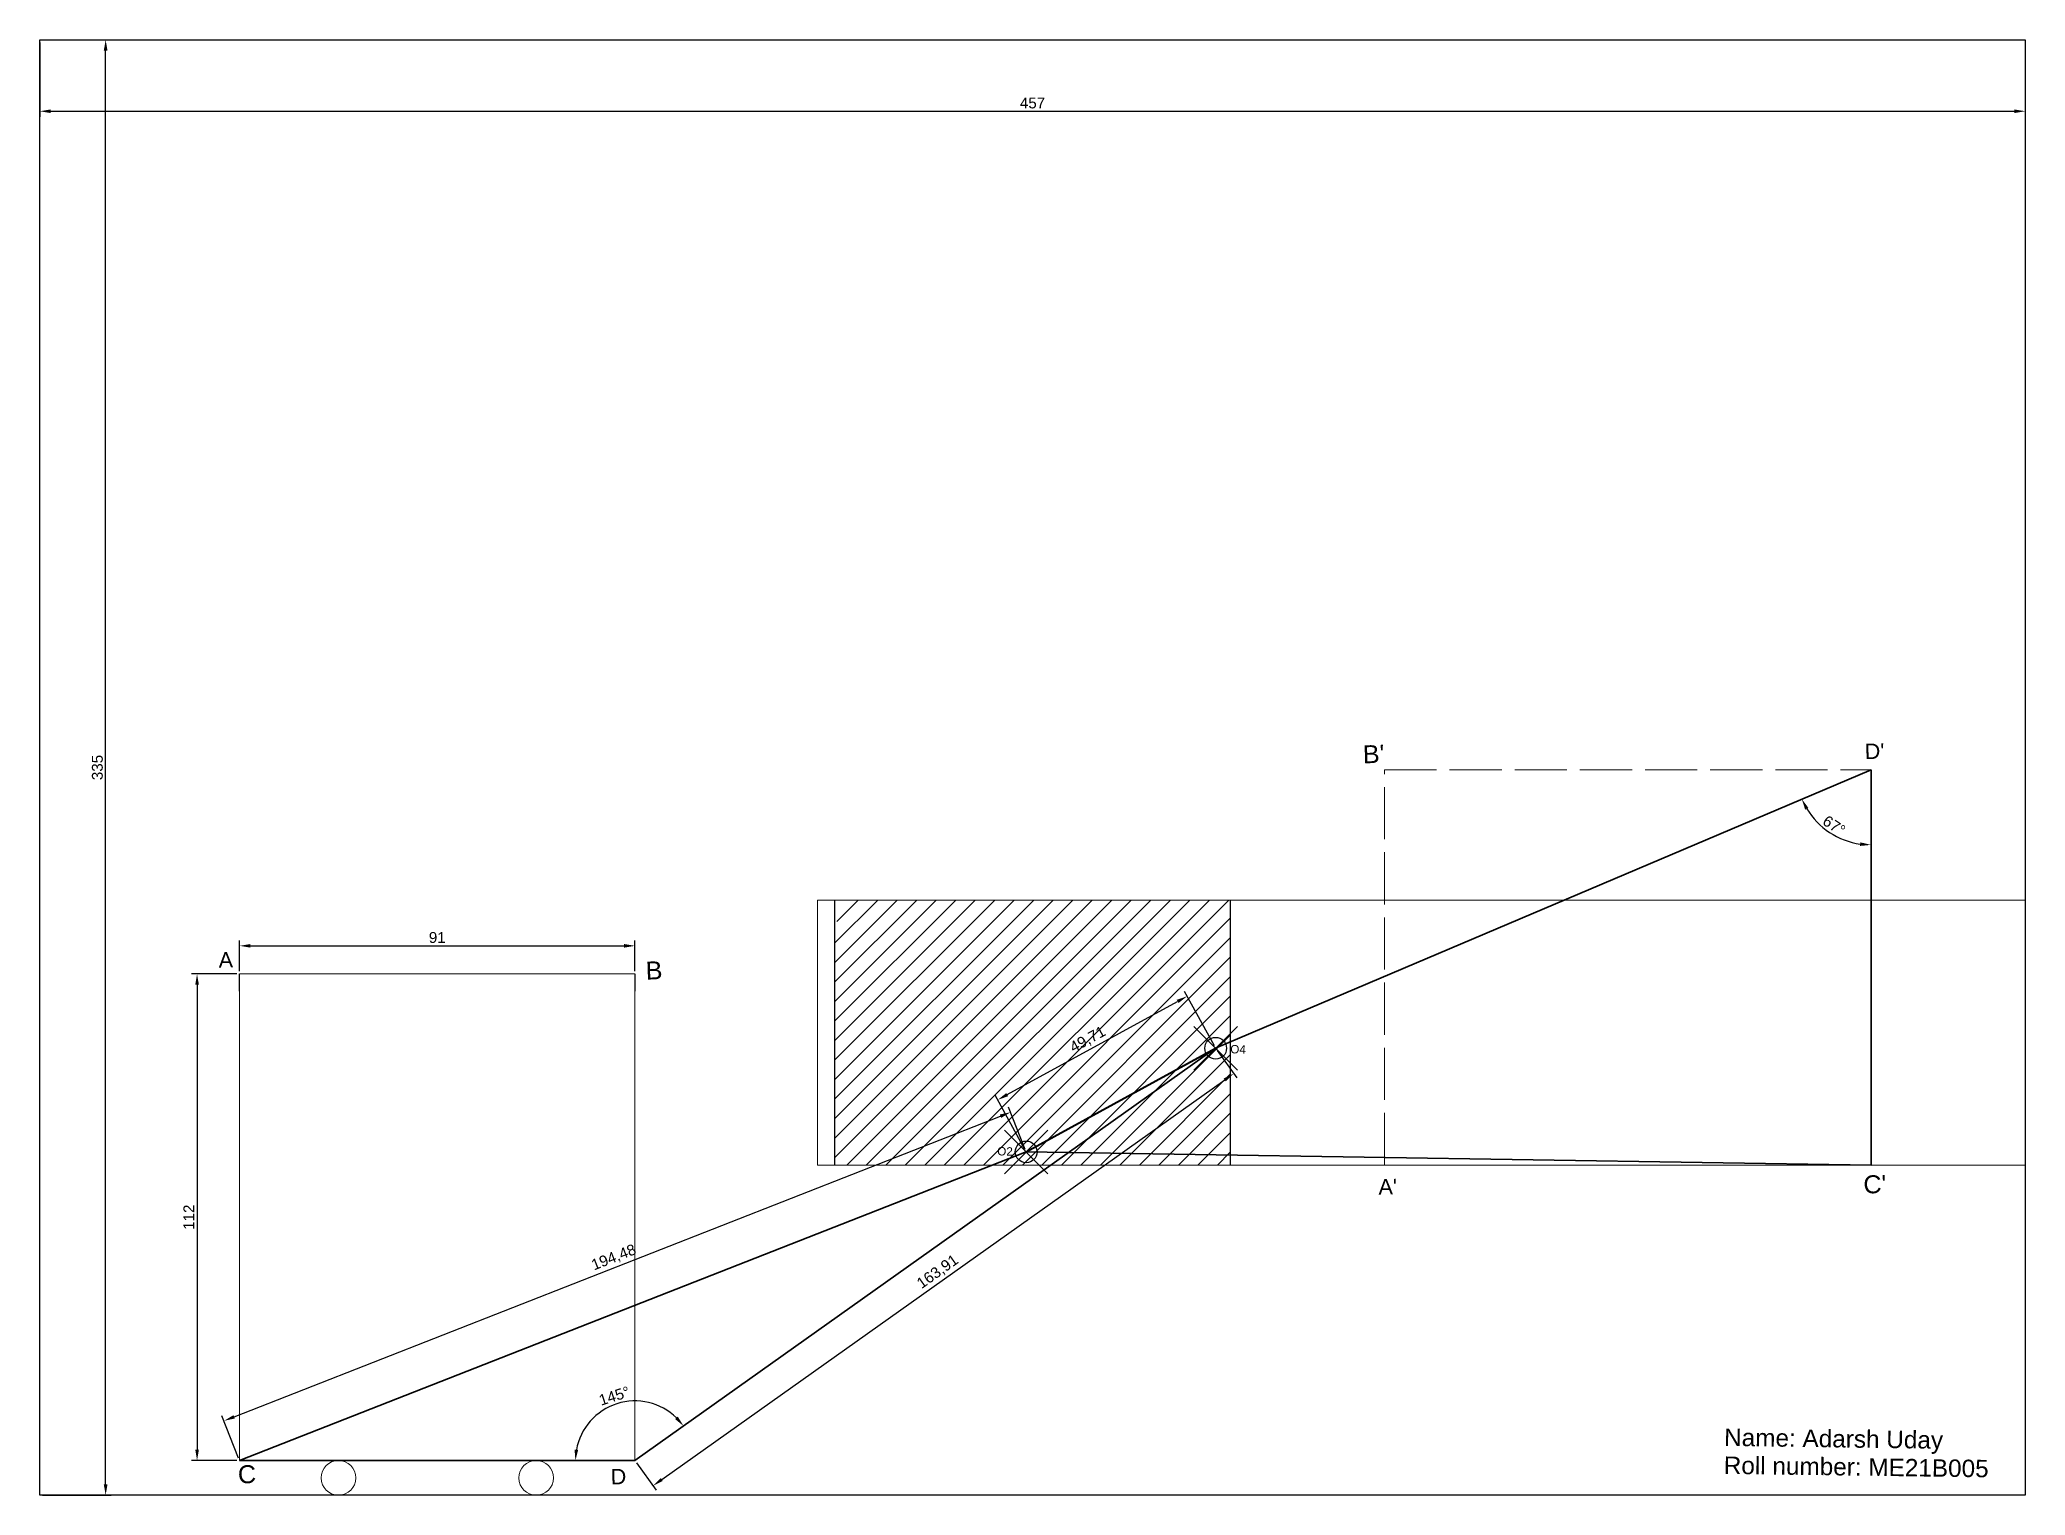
# Model space of a CAD drawing. Header units: millimetres. Extents: x 1980 to 2437, y 1057 to 1392.
import ezdxf

# ---------------------------------------------------------------- set-up
doc = ezdxf.new("R2010")
doc.units = ezdxf.units.MM
doc.header["$PDMODE"] = 35
doc.header["$PDSIZE"] = 5
doc.linetypes.add('ACAD_ISO02W100', pattern=[15, 12, -3])
doc.styles.get("Standard").update_dxf_attribs({"font": 'arial.ttf'})
doc.dimstyles.new('ISO-25', dxfattribs={"dimtxt": 2.5, "dimasz": 2.5, "dimexe": 1.25, "dimexo": 0.625, "dimtad": 1, "dimtxsty": 'Standard', "dimcen": 2.5, "dimadec": 0, "dimazin": 0, "dimtfac": 1, "dimtmove": 0, "dimatfit": 3, "dimfxl": 1, "dimarcsym": 0})

# ---------------------------------------------------------------- blocks, each defined once
blk = doc.blocks.new('*D1')
at = {"color": 0, "lineweight": -2, "transparency": 16777216}
for p, q in [((1979.68, 1391.08), (1979.68, 1373.99)), ((2436.68, 1391.08), (2436.68, 1373.99)), ((1982.18, 1375.24), (2434.18, 1375.24))]:
    blk.add_line(p, q, dxfattribs=at)
at = {"color": 0, "transparency": 16777216}
for points in [[(1982.18, 1375.65), (1982.18, 1374.82), (1979.68, 1375.24)], [(2434.18, 1375.65), (2434.18, 1374.82), (2436.68, 1375.24)]]:
    blk.add_solid(points, dxfattribs=at)
at = {"layer": 'Defpoints', "color": 0, "transparency": 16777216}
for p in [(1979.68, 1391.7), (2436.68, 1391.7), (2436.68, 1375.24)]:
    blk.add_point(p, dxfattribs=at)
at = {"color": 0, "transparency": 16777216, "insert": (2208.18, 1377.13), "char_height": 2.5, "attachment_point": 5}
blk.add_mtext('457', dxfattribs=at)
blk = doc.blocks.new('*D2')
at = {"color": 0, "lineweight": -2, "transparency": 16777216}
for p, q in [((1980.3, 1391.7), (1996.1, 1391.7)), ((1994.85, 1059.2), (1994.85, 1389.2)), ((1980.3, 1056.7), (1996.1, 1056.7))]:
    blk.add_line(p, q, dxfattribs=at)
at = {"color": 0, "transparency": 16777216}
for points in [[(1994.43, 1389.2), (1995.27, 1389.2), (1994.85, 1391.7)], [(1994.43, 1059.2), (1995.27, 1059.2), (1994.85, 1056.7)]]:
    blk.add_solid(points, dxfattribs=at)
at = {"layer": 'Defpoints', "color": 0, "transparency": 16777216}
for p in [(1979.68, 1391.7), (1994.85, 1391.7), (1979.68, 1056.7)]:
    blk.add_point(p, dxfattribs=at)
at = {"color": 0, "transparency": 16777216, "insert": (1992.95, 1224.2), "char_height": 2.5, "attachment_point": 5, "rotation": 90}
blk.add_mtext('335', dxfattribs=at)
blk = doc.blocks.new('*D3')
at = {"color": 0, "lineweight": -2, "transparency": 16777216}
for p, q in [((2025.05, 1176.7), (2014.64, 1176.7)), ((2015.89, 1174.2), (2015.89, 1067.2)), ((2025.05, 1064.7), (2014.64, 1064.7))]:
    blk.add_line(p, q, dxfattribs=at)
at = {"color": 0, "transparency": 16777216}
for points in [[(2015.48, 1174.2), (2016.31, 1174.2), (2015.89, 1176.7)], [(2015.48, 1067.2), (2016.31, 1067.2), (2015.89, 1064.7)]]:
    blk.add_solid(points, dxfattribs=at)
at = {"layer": 'Defpoints', "color": 0, "transparency": 16777216}
for p in [(2025.68, 1176.7), (2015.89, 1064.7), (2025.68, 1064.7)]:
    blk.add_point(p, dxfattribs=at)
at = {"color": 0, "transparency": 16777216, "insert": (2014.01, 1120.7), "char_height": 2.5, "attachment_point": 5, "rotation": 90}
blk.add_mtext('112', dxfattribs=at)
blk = doc.blocks.new('*D4')
at = {"color": 0, "lineweight": -2, "transparency": 16777216}
for p, q in [((2024.42, 1074.75), (2200.81, 1143.95)), ((2206.49, 1136.3), (2202.68, 1146.03)), ((2025.45, 1065.28), (2021.63, 1075))]:
    blk.add_line(p, q, dxfattribs=at)
at = {"color": 0, "transparency": 16777216}
for points in [[(2200.66, 1144.34), (2200.96, 1143.56), (2203.14, 1144.86)], [(2024.27, 1075.14), (2024.57, 1074.37), (2022.09, 1073.84)]]:
    blk.add_solid(points, dxfattribs=at)
at = {"layer": 'Defpoints', "color": 0, "transparency": 16777216}
for p in [(2203.14, 1144.86), (2206.72, 1135.72), (2025.68, 1064.7)]:
    blk.add_point(p, dxfattribs=at)
at = {"color": 0, "transparency": 16777216, "insert": (2111.84, 1111.33), "char_height": 2.5, "attachment_point": 5, "rotation": 21.419}
blk.add_mtext('194,48', dxfattribs=at)
blk = doc.blocks.new('*D5')
at = {"color": 0, "lineweight": -2, "transparency": 16777216}
for p, q in [((2025.68, 1177.33), (2025.68, 1184.41)), ((2116.68, 1177.33), (2116.68, 1184.41)), ((2028.18, 1183.16), (2114.18, 1183.16))]:
    blk.add_line(p, q, dxfattribs=at)
at = {"color": 0, "transparency": 16777216}
for points in [[(2028.18, 1183.57), (2028.18, 1182.74), (2025.68, 1183.16)], [(2114.18, 1183.57), (2114.18, 1182.74), (2116.68, 1183.16)]]:
    blk.add_solid(points, dxfattribs=at)
at = {"layer": 'Defpoints', "color": 0, "transparency": 16777216}
for p in [(2116.68, 1183.16), (2025.68, 1176.7), (2116.68, 1176.7)]:
    blk.add_point(p, dxfattribs=at)
at = {"color": 0, "transparency": 16777216, "insert": (2071.18, 1185.06), "char_height": 2.5, "attachment_point": 5}
blk.add_mtext('91', dxfattribs=at)
blk = doc.blocks.new('*D6')
at = {"color": 0, "lineweight": -2, "transparency": 16777216}
for p, q in [((2250.69, 1159.07), (2255.19, 1152.74)), ((2122.85, 1060.32), (2252.43, 1152.31)), ((2117.04, 1064.19), (2121.53, 1057.86))]:
    blk.add_line(p, q, dxfattribs=at)
at = {"color": 0, "transparency": 16777216}
for points in [[(2252.19, 1152.65), (2252.67, 1151.97), (2254.47, 1153.75)], [(2122.61, 1060.66), (2123.09, 1059.99), (2120.81, 1058.88)]]:
    blk.add_solid(points, dxfattribs=at)
at = {"layer": 'Defpoints', "color": 0, "transparency": 16777216}
for p in [(2250.33, 1159.58), (2254.47, 1153.75), (2116.68, 1064.7)]:
    blk.add_point(p, dxfattribs=at)
at = {"color": 0, "transparency": 16777216, "insert": (2186.41, 1108.05), "char_height": 2.5, "attachment_point": 5, "rotation": 35.3693}
blk.add_mtext('163,91', dxfattribs=at)
blk = doc.blocks.new('*D7')
at = {"color": 0, "lineweight": -2, "transparency": 16777216}
for p, q in [((2202.36, 1148.91), (2241.58, 1170.36)), ((2250.03, 1160.13), (2243.18, 1172.66)), ((2206.42, 1136.27), (2199.56, 1148.8))]:
    blk.add_line(p, q, dxfattribs=at)
at = {"color": 0, "transparency": 16777216}
for points in [[(2241.38, 1170.73), (2241.78, 1170), (2243.78, 1171.56)], [(2202.16, 1149.27), (2202.56, 1148.54), (2200.16, 1147.71)]]:
    blk.add_solid(points, dxfattribs=at)
at = {"layer": 'Defpoints', "color": 0, "transparency": 16777216}
for p in [(2243.78, 1171.56), (2250.33, 1159.58), (2206.72, 1135.72)]:
    blk.add_point(p, dxfattribs=at)
at = {"color": 0, "transparency": 16777216, "insert": (2220.95, 1161.5), "char_height": 2.5, "attachment_point": 5, "rotation": 28.6801}
blk.add_mtext('49,71', dxfattribs=at)
blk = doc.blocks.new('*D8')
at = {"color": 0, "lineweight": -2, "transparency": 16777216}
blk.add_arc((2401.18, 1223.7), 17.31, 211.3112, 261.719, dxfattribs=at)
at = {"color": 0, "transparency": 16777216}
for points in [[(2386.01, 1214.51), (2386.76, 1214.89), (2385.24, 1216.93)], [(2398.71, 1206.98), (2398.65, 1206.15), (2401.18, 1206.39)]]:
    blk.add_solid(points, dxfattribs=at)
at = {"layer": 'Defpoints', "color": 0, "transparency": 16777216}
for p in [(2401.18, 1223.7), (2401.18, 1223.7), (2389.01, 1211.38), (2250.33, 1159.58), (2401.18, 1132.7)]:
    blk.add_point(p, dxfattribs=at)
at = {"color": 0, "transparency": 16777216, "insert": (2392.67, 1210.85), "char_height": 2.5, "attachment_point": 5, "rotation": 326.5151}
blk.add_mtext('67°', dxfattribs=at)
blk = doc.blocks.new('*D9')
at = {"color": 0, "lineweight": -2, "transparency": 16777216}
blk.add_arc((2116.68, 1064.7), 13.71, 45.8315, 169.5378, dxfattribs=at)
at = {"color": 0, "transparency": 16777216}
for points in [[(2126.54, 1074.81), (2125.91, 1074.26), (2127.86, 1072.64)], [(2103.61, 1067.15), (2102.78, 1067.23), (2102.97, 1064.7)]]:
    blk.add_solid(points, dxfattribs=at)
at = {"layer": 'Defpoints', "color": 0, "transparency": 16777216}
for p in [(2250.33, 1159.58), (2118.21, 1078.32), (2025.68, 1064.7), (2116.68, 1064.7), (2116.68, 1064.7)]:
    blk.add_point(p, dxfattribs=at)
at = {"color": 0, "transparency": 16777216, "insert": (2111.93, 1079.57), "char_height": 2.5, "attachment_point": 5, "rotation": 17.6847}
blk.add_mtext('145°', dxfattribs=at)

msp = doc.modelspace()

# ---------------------------------------------------------------- hatches: boundary and pattern name
h = msp.add_hatch()
h.set_pattern_fill('ANSI31', color=4)
h.paths.add_polyline_path([(2253.676, 1193.701), (2163.938, 1193.701), (2162.676, 1186.141), (2162.676, 1153.824), (2253.676, 1138.629)])
h.paths.add_polyline_path([(2162.676, 1153.824), (2162.676, 1132.701), (2253.676, 1132.701), (2253.676, 1138.629)])

# ---------------------------------------------------------------- linework, layer by layer
at = {"lineweight": 30}
for p, q in [((1979.676, 1056.701), (1979.676, 1391.701)), ((1979.676, 1391.701), (2436.676, 1391.701)), ((2436.676, 1391.701), (2436.676, 1056.701)), ((2436.676, 1056.701), (1979.676, 1056.701))]:
    msp.add_line(p, q, dxfattribs=at)
at = {"color": 5, "lineweight": 35}
for p, q in [((2250.332, 1159.578), (2401.176, 1223.701)), ((2401.176, 1223.701), (2401.176, 1132.701)), ((2116.676, 1064.701), (2250.332, 1159.578)), ((2206.721, 1135.721), (2025.676, 1064.701)), ((2206.721, 1135.721), (2401.176, 1132.701)), ((2025.676, 1064.701), (2116.676, 1064.701))]:
    msp.add_line(p, q, dxfattribs=at)
at = {"color": 3, "linetype": 'ACAD_ISO02W100', "lineweight": 20}
for p, q in [((2289.176, 1132.701), (2289.176, 1223.701)), ((2289.176, 1223.701), (2401.176, 1223.701)), ((2345.176, 1132.701), (2289.176, 1132.701))]:
    msp.add_line(p, q, dxfattribs=at)
at = {"color": 3, "linetype": 'ACAD_ISO02W100', "lineweight": 35}
msp.add_line((2401.176, 1132.701), (2401.176, 1223.701), dxfattribs=at)
at = {"lineweight": 20}
for p, q in [((2162.676, 1193.701), (2158.676, 1193.701)), ((2158.676, 1193.701), (2158.676, 1132.701)), ((2162.676, 1193.701), (2436.676, 1193.701)), ((2158.676, 1132.701), (2162.676, 1132.701)), ((2436.676, 1132.701), (2162.676, 1132.701))]:
    msp.add_line(p, q, dxfattribs=at)
for p, q in [((2162.676, 1132.701), (2162.676, 1193.701)), ((2253.676, 1193.701), (2253.676, 1132.701)), ((2025.676, 1172.701), (2025.676, 1176.701)), ((2116.676, 1176.701), (2116.676, 1172.701)), ((1979.676, 1056.701), (1979.676, 1060.701))]:
    msp.add_line(p, q)
at = {"color": 3, "lineweight": 20}
for p, q in [((2025.676, 1176.701), (2116.676, 1176.701)), ((2025.676, 1172.701), (2025.676, 1064.701)), ((2116.676, 1064.701), (2116.676, 1172.701))]:
    msp.add_line(p, q, dxfattribs=at)
at = {"color": 1, "lineweight": 40}
msp.add_line((2206.721, 1135.721), (2250.332, 1159.578), dxfattribs=at)
at = {"color": 3, "lineweight": 20}
for centre in [(2048.426, 1060.701), (2093.926, 1060.701)]:
    msp.add_circle(centre, 4, dxfattribs=at)
for p in [(2250.332, 1159.578), (2206.721, 1135.721)]:
    msp.add_point(p)

# ---------------------------------------------------------------- texts
for s, height, rotation, p in [("B'", 4.1417, 1.76383, (2284.27, 1225.148)), ("D'", 3.5567, 0.89438, (2399.742, 1226.133)), ('O4', 1.9318, 358.65279, (2253.676, 1158.427)), ('O2', 1.9318, 358.65279, (2200.034, 1134.94)), ("A'", 3.5567, 0.89438, (2287.83, 1125.918)), ("C'", 4.1417, 1.76383, (2399.472, 1126.138)), ('Name: Adarsh Uday', 4.0065, 359.24682, (2367.34, 1068.067)), ('Roll number: ME21B005', 4.0065, 359.24682, (2367.255, 1061.631))]:
    msp.add_text(s, height=height, rotation=rotation).set_placement(p)
at = {"lineweight": 20}
for s, height, rotation, p in [('A', 3.557, 0.89438, (2020.881, 1178.129)), ('B', 4.142, 1.76383, (2119.203, 1175.375)), ('C', 4.142, 1.76383, (2025.35, 1059.41)), ('D', 3.557, 0.89438, (2111.114, 1059.197))]:
    msp.add_text(s, height=height, rotation=rotation, dxfattribs=at).set_placement(p)

# ---------------------------------------------------------------- dimensions: what is measured, and where the dimension line sits
for base, p1, p2, picture, middle in [((2436.676, 1375.238), (1979.676, 1391.701), (2436.676, 1391.701), '*D1', (2208.176, 1377.134)), ((2116.676, 1183.157), (2025.676, 1176.701), (2116.676, 1176.701), '*D5', (2071.176, 1185.059))]:
    dim = msp.add_linear_dim(base=base, p1=p1, p2=p2, dimstyle='ISO-25')
    dim.commit()
    dim.dimension.update_dxf_attribs({"geometry": picture, "text_midpoint": middle})
for base, p1, p2, picture, middle in [((1994.851, 1391.701), (1979.676, 1056.701), (1979.676, 1391.701), '*D2', (1992.949, 1224.201)), ((2015.895, 1064.701), (2025.676, 1176.701), (2025.676, 1064.701), '*D3', (2014.014, 1120.701))]:
    dim = msp.add_linear_dim(base=base, p1=p1, p2=p2, angle=90, dimstyle='ISO-25')
    dim.commit()
    dim.dimension.update_dxf_attribs({"geometry": picture, "text_midpoint": middle})
for base, line1, line2, picture, middle in [((2389.01, 1211.384), ((2250.332, 1159.578), (2401.176, 1223.701)), ((2401.176, 1223.701), (2401.176, 1132.701)), '*D8', (2392.673, 1210.848)), ((2118.209, 1078.325), ((2025.676, 1064.701), (2116.676, 1064.701)), ((2116.676, 1064.701), (2250.332, 1159.578)), '*D9', (2111.933, 1079.575))]:
    dim = msp.add_angular_dim_2l(base=base, line1=line1, line2=line2, dimstyle='ISO-25')
    dim.commit()
    dim.dimension.update_dxf_attribs({"geometry": picture, "text_midpoint": middle})
for p1, p2, distance, picture, middle in [((2206.721, 1135.721), (2250.332, 1159.578), 13.662, '*D7', (2220.949, 1161.502)), ((2116.676, 1064.701), (2250.332, 1159.578), -7.141, '*D6', (2186.406, 1108.051)), ((2025.676, 1064.701), (2206.721, 1135.721), 9.818, '*D4', (2111.836, 1111.332))]:
    dim = msp.add_aligned_dim(p1=p1, p2=p2, distance=distance, dimstyle='ISO-25')
    dim.commit()
    dim.dimension.update_dxf_attribs({"geometry": picture, "text_midpoint": middle})

doc.saveas('drawing.dxf')
